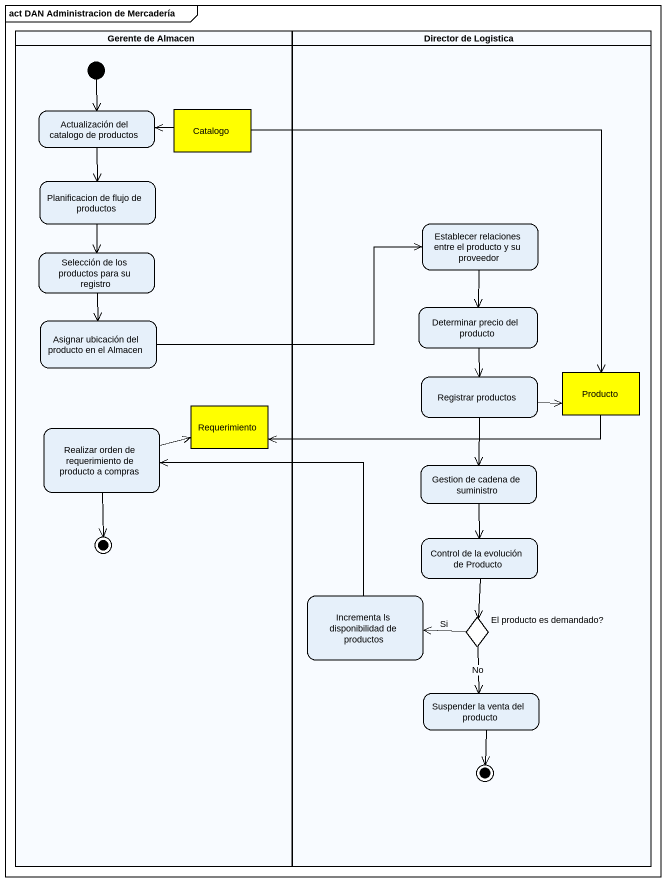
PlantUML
@startuml
mainframe act DAN Administracion de Mercadería
hide empty description
state "Gerente de Almacen" as Gerente_de_Almacen <<partition>> {
  state "Actualización del catalogo de productos" as Actualización_del_catalogo
  state Catalogo <<object>> #FFFF00
  state "Planificacion de flujo de productos" as Planificacion_de_flujo_de
  state "Selección de los productos para su registro" as Selección_de_los_productos
  state "Asignar ubicación del producto en el Almacen" as Asignar_ubicación_del
  state "Realizar orden de requerimiento de producto a compras" as Realizar_orden_de
  state Requerimiento <<object>> #FFFF00
  [*] --> Actualización_del_catalogo
  Realizar_orden_de --> [*]
}
state "Director de Logistica" as Director_de_Logistica <<partition>> {
  state "Establecer relaciones entre el producto y su proveedor" as Establecer_relaciones_entre
  state "Determinar precio del producto" as Determinar_precio_del
  state "Registrar productos" as Registrar_productos
  state Producto <<object>> #FFFF00
  state "Gestion de cadena de suministro" as Gestion_de_cadena_de
  state "Control de la evolución de Producto" as Control_de_la_evolución_de
  state "Incrementa ls disponibilidad de productos" as Incrementa_ls
  state "El producto es demandado?" as El_producto_es_demandado <<choice>>
  state "Suspender la venta del producto" as Suspender_la_venta_del
  Suspender_la_venta_del --> [*]
}
Actualización_del_catalogo --> Planificacion_de_flujo_de
Catalogo -left-> Actualización_del_catalogo
Catalogo --> Producto
Planificacion_de_flujo_de --> Selección_de_los_productos
Establecer_relaciones_entre --> Determinar_precio_del
Selección_de_los_productos --> Asignar_ubicación_del
Determinar_precio_del --> Registrar_productos
Asignar_ubicación_del -right-> Establecer_relaciones_entre
Registrar_productos -right-> Producto
Registrar_productos --> Gestion_de_cadena_de
Producto -left-> Requerimiento
Realizar_orden_de -right-> Requerimiento
Gestion_de_cadena_de --> Control_de_la_evolución_de
Control_de_la_evolución_de --> El_producto_es_demandado
Incrementa_ls -up-> Realizar_orden_de
El_producto_es_demandado -left-> Incrementa_ls : Si
El_producto_es_demandado --> Suspender_la_venta_del : No
@enduml
